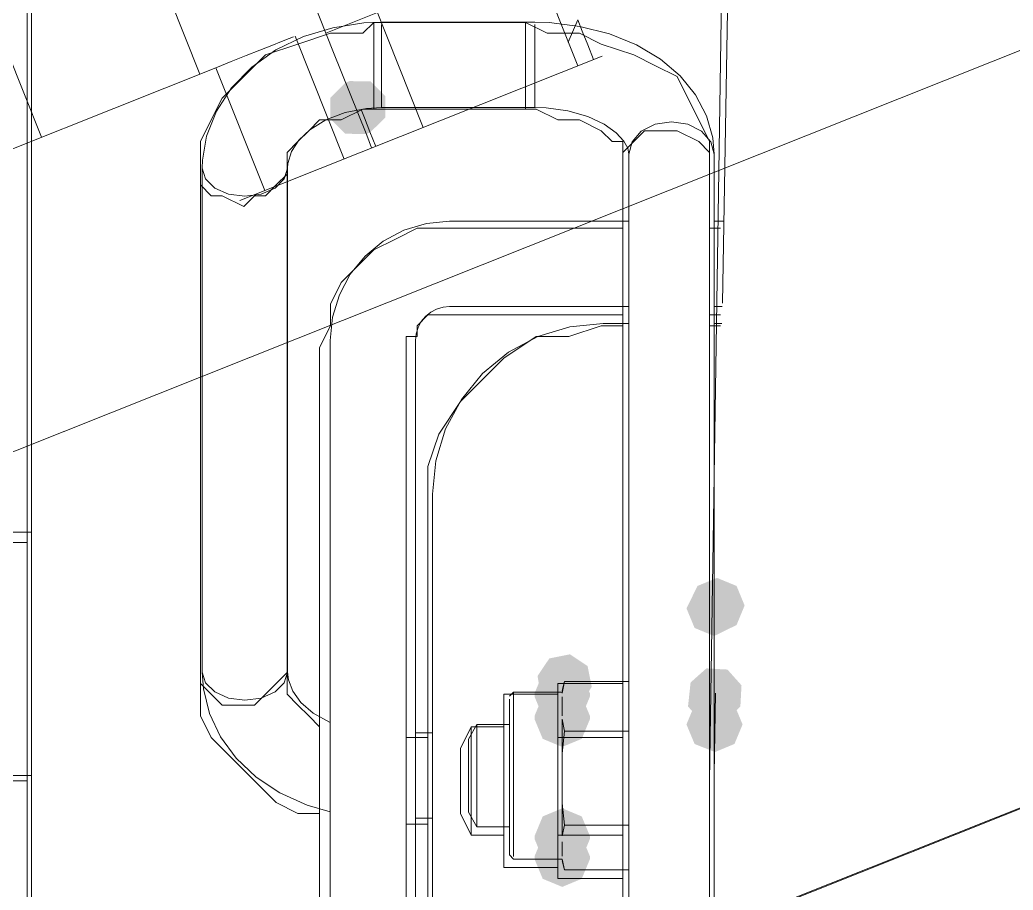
# Model space of a CAD drawing. Header units: millimetres. Extents: x 3 to 592, y 5 to 207.
# Drawn here: x 134.35 to 137.584, y 64.979 to 67.812 of the extents above; entities that cross this region are included whole.
import ezdxf

# ---------------------------------------------------------------- set-up
doc = ezdxf.new("R2010")
doc.units = ezdxf.units.MM

msp = doc.modelspace()

# ---------------------------------------------------------------- hatches: boundary and pattern name
h = msp.add_hatch(color=7)
h.dxf.hatch_style = 2
h.paths.add_polyline_path([(135.423097, 67.612831), (135.491904, 67.612211), (135.540263, 67.563261), (135.539643, 67.494454), (135.490693, 67.446095), (135.47764, 67.440803), (135.408833, 67.441423), (135.360474, 67.490374), (135.361094, 67.55918), (135.410044, 67.607539)])
h = msp.add_hatch(color=7)
h.dxf.hatch_style = 2
h.paths.add_polyline_path([(135.423097, 67.612831), (135.491904, 67.612211), (135.540263, 67.563261), (135.539643, 67.494454), (135.490693, 67.446095), (135.47764, 67.440803), (135.408833, 67.441423), (135.360474, 67.490374), (135.361094, 67.55918), (135.410044, 67.607539)])
h = msp.add_hatch(color=7)
h.dxf.hatch_style = 2
h.paths.add_polyline_path([(136.556252, 65.969061), (136.619862, 65.9953), (136.683472, 65.969061), (136.709711, 65.905451), (136.683472, 65.84184), (136.610337, 65.806076), (136.546727, 65.832315), (136.520488, 65.895926)])
h = msp.add_hatch(color=7)
h.dxf.hatch_style = 2
h.paths.add_polyline_path([(136.556252, 65.969061), (136.619862, 65.9953), (136.683472, 65.969061), (136.709711, 65.905451), (136.683472, 65.84184), (136.610337, 65.806076), (136.546727, 65.832315), (136.520488, 65.895926)])
h = msp.add_hatch(color=7)
h.dxf.hatch_style = 2
h.paths.add_polyline_path([(136.556252, 65.969061), (136.619862, 65.9953), (136.683472, 65.969061), (136.709711, 65.905451), (136.683472, 65.84184), (136.610337, 65.806076), (136.546727, 65.832315), (136.520488, 65.895926)])
h = msp.add_hatch(color=7)
h.dxf.hatch_style = 2
h.paths.add_polyline_path([(136.556252, 65.969061), (136.619862, 65.9953), (136.683472, 65.969061), (136.709711, 65.905451), (136.683472, 65.84184), (136.610337, 65.806076), (136.546727, 65.832315), (136.520488, 65.895926)])
h = msp.add_hatch(color=7)
h.dxf.hatch_style = 2
h.paths.add_polyline_path([(136.035398, 65.675901), (136.07377, 65.733018), (136.141252, 65.746471), (136.198369, 65.708099), (136.211821, 65.640617), (136.172391, 65.578208), (136.104909, 65.564756), (136.047792, 65.603128)])
h = msp.add_hatch(color=7)
h.dxf.hatch_style = 2
h.paths.add_polyline_path([(136.035398, 65.675901), (136.07377, 65.733018), (136.141252, 65.746471), (136.198369, 65.708099), (136.211821, 65.640617), (136.172391, 65.578208), (136.104909, 65.564756), (136.047792, 65.603128)])
h = msp.add_hatch(color=7)
h.dxf.hatch_style = 2
h.paths.add_polyline_path([(136.035398, 65.675901), (136.07377, 65.733018), (136.141252, 65.746471), (136.198369, 65.708099), (136.211821, 65.640617), (136.172391, 65.578208), (136.104909, 65.564756), (136.047792, 65.603128)])
h = msp.add_hatch(color=7)
h.dxf.hatch_style = 2
h.paths.add_polyline_path([(136.035398, 65.675901), (136.07377, 65.733018), (136.141252, 65.746471), (136.198369, 65.708099), (136.211821, 65.640617), (136.172391, 65.578208), (136.104909, 65.564756), (136.047792, 65.603128)])
h = msp.add_hatch(color=7)
h.dxf.hatch_style = 2
h.paths.add_polyline_path([(136.205736, 65.608271), (136.179311, 65.544737), (136.115778, 65.518312), (136.052245, 65.544737), (136.025819, 65.608271), (136.025819, 65.619912), (136.052245, 65.683445), (136.115778, 65.709871), (136.179311, 65.683445), (136.205736, 65.619912)])
h = msp.add_hatch(color=7)
h.dxf.hatch_style = 2
h.paths.add_polyline_path([(136.205736, 65.608271), (136.179311, 65.544737), (136.115778, 65.518312), (136.052245, 65.544737), (136.025819, 65.608271), (136.025819, 65.619912), (136.052245, 65.683445), (136.115778, 65.709871), (136.179311, 65.683445), (136.205736, 65.619912)])
h = msp.add_hatch(color=7)
h.dxf.hatch_style = 2
h.paths.add_polyline_path([(136.205736, 65.608271), (136.179311, 65.544737), (136.115778, 65.518312), (136.052245, 65.544737), (136.025819, 65.608271), (136.025819, 65.619912), (136.052245, 65.683445), (136.115778, 65.709871), (136.179311, 65.683445), (136.205736, 65.619912)])
h = msp.add_hatch(color=7)
h.dxf.hatch_style = 2
h.paths.add_polyline_path([(136.205736, 65.608271), (136.179311, 65.544737), (136.115778, 65.518312), (136.052245, 65.544737), (136.025819, 65.608271), (136.025819, 65.619912), (136.052245, 65.683445), (136.115778, 65.709871), (136.179311, 65.683445), (136.205736, 65.619912)])
h = msp.add_hatch(color=7)
h.dxf.hatch_style = 2
h.paths.add_polyline_path([(136.533729, 65.654775), (136.5851, 65.700554), (136.653807, 65.696802), (136.699587, 65.645431), (136.695835, 65.576724), (136.639878, 65.521419), (136.571171, 65.525172), (136.525391, 65.576543)])
h = msp.add_hatch(color=7)
h.dxf.hatch_style = 2
h.paths.add_polyline_path([(136.533729, 65.654775), (136.5851, 65.700554), (136.653807, 65.696802), (136.699587, 65.645431), (136.695835, 65.576724), (136.639878, 65.521419), (136.571171, 65.525172), (136.525391, 65.576543)])
h = msp.add_hatch(color=7)
h.dxf.hatch_style = 2
h.paths.add_polyline_path([(136.533729, 65.654775), (136.5851, 65.700554), (136.653807, 65.696802), (136.699587, 65.645431), (136.695835, 65.576724), (136.639878, 65.521419), (136.571171, 65.525172), (136.525391, 65.576543)])
h = msp.add_hatch(color=7)
h.dxf.hatch_style = 2
h.paths.add_polyline_path([(136.533729, 65.654775), (136.5851, 65.700554), (136.653807, 65.696802), (136.699587, 65.645431), (136.695835, 65.576724), (136.639878, 65.521419), (136.571171, 65.525172), (136.525391, 65.576543)])
h = msp.add_hatch(color=7)
h.dxf.hatch_style = 2
h.paths.add_polyline_path([(136.205736, 65.534822), (136.179311, 65.471289), (136.115778, 65.444864), (136.052245, 65.471289), (136.025819, 65.534822), (136.025819, 65.546464), (136.052245, 65.609997), (136.115778, 65.636422), (136.179311, 65.609997), (136.205736, 65.546464)])
h = msp.add_hatch(color=7)
h.dxf.hatch_style = 2
h.paths.add_polyline_path([(136.205736, 65.534822), (136.179311, 65.471289), (136.115778, 65.444864), (136.052245, 65.471289), (136.025819, 65.534822), (136.025819, 65.546464), (136.052245, 65.609997), (136.115778, 65.636422), (136.179311, 65.609997), (136.205736, 65.546464)])
h = msp.add_hatch(color=7)
h.dxf.hatch_style = 2
h.paths.add_polyline_path([(136.205736, 65.534822), (136.179311, 65.471289), (136.115778, 65.444864), (136.052245, 65.471289), (136.025819, 65.534822), (136.025819, 65.546464), (136.052245, 65.609997), (136.115778, 65.636422), (136.179311, 65.609997), (136.205736, 65.546464)])
h = msp.add_hatch(color=7)
h.dxf.hatch_style = 2
h.paths.add_polyline_path([(136.205736, 65.534822), (136.179311, 65.471289), (136.115778, 65.444864), (136.052245, 65.471289), (136.025819, 65.534822), (136.025819, 65.546464), (136.052245, 65.609997), (136.115778, 65.636422), (136.179311, 65.609997), (136.205736, 65.546464)])
h = msp.add_hatch(color=7)
h.dxf.hatch_style = 2
h.paths.add_polyline_path([(136.613089, 65.608094), (136.676622, 65.581669), (136.703047, 65.518136), (136.676622, 65.454603), (136.613089, 65.428178), (136.546733, 65.454603), (136.520308, 65.518136), (136.546733, 65.581669)])
h = msp.add_hatch(color=7)
h.dxf.hatch_style = 2
h.paths.add_polyline_path([(136.613089, 65.608094), (136.676622, 65.581669), (136.703047, 65.518136), (136.676622, 65.454603), (136.613089, 65.428178), (136.546733, 65.454603), (136.520308, 65.518136), (136.546733, 65.581669)])
h = msp.add_hatch(color=7)
h.dxf.hatch_style = 2
h.paths.add_polyline_path([(136.613089, 65.608094), (136.676622, 65.581669), (136.703047, 65.518136), (136.676622, 65.454603), (136.613089, 65.428178), (136.546733, 65.454603), (136.520308, 65.518136), (136.546733, 65.581669)])
h = msp.add_hatch(color=7)
h.dxf.hatch_style = 2
h.paths.add_polyline_path([(136.613089, 65.608094), (136.676622, 65.581669), (136.703047, 65.518136), (136.676622, 65.454603), (136.613089, 65.428178), (136.546733, 65.454603), (136.520308, 65.518136), (136.546733, 65.581669)])
h = msp.add_hatch(color=7)
h.dxf.hatch_style = 2
h.paths.add_polyline_path([(136.205736, 65.144862), (136.179311, 65.081329), (136.115778, 65.054903), (136.052245, 65.081329), (136.025819, 65.144862), (136.025819, 65.155092), (136.052245, 65.218625), (136.115778, 65.245051), (136.179311, 65.218625), (136.205736, 65.155092)])
h = msp.add_hatch(color=7)
h.dxf.hatch_style = 2
h.paths.add_polyline_path([(136.205736, 65.144862), (136.179311, 65.081329), (136.115778, 65.054903), (136.052245, 65.081329), (136.025819, 65.144862), (136.025819, 65.155092), (136.052245, 65.218625), (136.115778, 65.245051), (136.179311, 65.218625), (136.205736, 65.155092)])
h = msp.add_hatch(color=7)
h.dxf.hatch_style = 2
h.paths.add_polyline_path([(136.205736, 65.144862), (136.179311, 65.081329), (136.115778, 65.054903), (136.052245, 65.081329), (136.025819, 65.144862), (136.025819, 65.155092), (136.052245, 65.218625), (136.115778, 65.245051), (136.179311, 65.218625), (136.205736, 65.155092)])
h = msp.add_hatch(color=7)
h.dxf.hatch_style = 2
h.paths.add_polyline_path([(136.205736, 65.144862), (136.179311, 65.081329), (136.115778, 65.054903), (136.052245, 65.081329), (136.025819, 65.144862), (136.025819, 65.155092), (136.052245, 65.218625), (136.115778, 65.245051), (136.179311, 65.218625), (136.205736, 65.155092)])
h = msp.add_hatch(color=7)
h.dxf.hatch_style = 2
h.paths.add_polyline_path([(136.205736, 65.079069), (136.179311, 65.015536), (136.115778, 64.98911), (136.052245, 65.015536), (136.025819, 65.079069), (136.025819, 65.089299), (136.052245, 65.152832), (136.115778, 65.179258), (136.179311, 65.152832), (136.205736, 65.089299)])
h = msp.add_hatch(color=7)
h.dxf.hatch_style = 2
h.paths.add_polyline_path([(136.205736, 65.079069), (136.179311, 65.015536), (136.115778, 64.98911), (136.052245, 65.015536), (136.025819, 65.079069), (136.025819, 65.089299), (136.052245, 65.152832), (136.115778, 65.179258), (136.179311, 65.152832), (136.205736, 65.089299)])
h = msp.add_hatch(color=7)
h.dxf.hatch_style = 2
h.paths.add_polyline_path([(136.205736, 65.079069), (136.179311, 65.015536), (136.115778, 64.98911), (136.052245, 65.015536), (136.025819, 65.079069), (136.025819, 65.089299), (136.052245, 65.152832), (136.115778, 65.179258), (136.179311, 65.152832), (136.205736, 65.089299)])
h = msp.add_hatch(color=7)
h.dxf.hatch_style = 2
h.paths.add_polyline_path([(136.205736, 65.079069), (136.179311, 65.015536), (136.115778, 64.98911), (136.052245, 65.015536), (136.025819, 65.079069), (136.025819, 65.089299), (136.052245, 65.152832), (136.115778, 65.179258), (136.179311, 65.152832), (136.205736, 65.089299)])

# ---------------------------------------------------------------- linework, layer by layer
at = {"color": 7, "lineweight": 0}
for points in [[(134.936054, 67.635896), (132.600665, 73.496593)], [(134.936054, 67.635896), (132.600665, 73.496593)], [(134.419975, 67.430227), (132.147381, 73.132879)], [(134.419975, 67.430227), (132.147381, 73.132879)], [(136.701389, 72.284167), (136.595556, 65.334444)], [(136.166331, 67.662672), (135.770514, 68.656094)], [(136.166331, 67.662672), (135.770514, 68.656094)], [(135.663164, 67.462153), (135.267347, 68.455575)], [(135.663164, 67.462153), (135.267347, 68.455575)], [(135.186914, 68.169437), (135.191853, 68.156737), (135.204553, 68.12534), (135.224308, 68.075246), (135.251472, 68.007512), (135.285339, 67.922493), (135.325556, 67.821598), (135.371417, 67.70624), (135.422922, 67.577123), (135.479014, 67.436365), (135.495242, 67.395443)], [(135.186914, 68.169437), (135.191853, 68.156737), (135.204553, 68.12534), (135.224308, 68.075246), (135.251472, 68.007512), (135.285339, 67.922493), (135.325556, 67.821598), (135.371417, 67.70624), (135.422922, 67.577123), (135.479014, 67.436365), (135.495242, 67.395443)], [(136.659514, 68.159737), (136.637271, 66.889931)], [(136.659514, 68.159737), (136.637271, 66.889931)], [(136.659514, 68.159737), (136.637271, 66.889931)], [(136.659514, 68.159737), (136.637271, 66.889931)], [(134.373056, 62.5475), (134.373056, 68.121389)], [(134.388013, 62.573676), (134.388013, 68.129221)], [(134.388013, 62.573676), (134.388013, 68.129221)], [(134.388013, 62.573676), (134.388013, 68.129221)], [(134.388013, 62.573676), (134.388013, 68.129221)], [(133.585282, 66.110861), (138.423685, 68.039015)], [(133.585282, 66.110861), (138.423685, 68.039015)], [(135.346299, 67.769458), (135.513868, 67.836133)], [(135.346299, 67.769458), (135.513868, 67.836133)], [(135.501944, 67.803889), (135.466667, 67.768611), (135.360833, 67.768611), (135.255, 67.733333), (135.149167, 67.698056), (135.078611, 67.6275), (135.008056, 67.556944), (134.972778, 67.486389), (134.9375, 67.415833), (134.9375, 67.345278), (134.9375, 67.31)], [(135.526886, 67.804559), (135.469736, 67.802442), (135.369194, 67.78692), (135.272886, 67.75764), (135.183633, 67.714601), (135.104611, 67.658509), (135.038994, 67.591129), (134.989605, 67.515281), (134.957503, 67.433437), (134.94445, 67.355473), (134.943391, 67.329015)], [(135.526886, 67.804559), (135.469736, 67.802442), (135.369194, 67.78692), (135.272886, 67.75764), (135.183633, 67.714601), (135.104611, 67.658509), (135.038994, 67.591129), (134.989605, 67.515281), (134.957503, 67.433437), (134.94445, 67.355473), (134.943391, 67.329015)], [(135.526886, 67.804559), (135.469736, 67.802442), (135.369194, 67.78692), (135.272886, 67.75764), (135.183633, 67.714601), (135.104611, 67.658509), (135.038994, 67.591129), (134.989605, 67.515281), (134.957503, 67.433437), (134.94445, 67.355473), (134.943391, 67.329015)], [(135.526886, 67.804559), (135.469736, 67.802442), (135.369194, 67.78692), (135.272886, 67.75764), (135.183633, 67.714601), (135.104611, 67.658509), (135.038994, 67.591129), (134.989605, 67.515281), (134.957503, 67.433437), (134.94445, 67.355473), (134.943391, 67.329015)], [(135.995833, 67.803889), (135.501944, 67.803889)], [(135.501944, 67.521667), (135.501944, 67.556944), (135.501944, 67.592222), (135.501944, 67.662778), (135.501944, 67.698056), (135.501944, 67.768611), (135.501944, 67.803889)], [(135.526886, 67.526782), (135.526886, 67.541599), (135.526886, 67.575113), (135.526886, 67.622032), (135.526886, 67.676007), (135.526886, 67.728218), (135.526886, 67.770904), (135.526886, 67.797715)], [(135.526886, 67.526782), (135.526886, 67.541599), (135.526886, 67.575113), (135.526886, 67.622032), (135.526886, 67.676007), (135.526886, 67.728218), (135.526886, 67.770904), (135.526886, 67.797715)], [(135.526886, 67.526782), (135.526886, 67.541599), (135.526886, 67.575113), (135.526886, 67.622032), (135.526886, 67.676007), (135.526886, 67.728218), (135.526886, 67.770904), (135.526886, 67.797715)], [(135.526886, 67.526782), (135.526886, 67.541599), (135.526886, 67.575113), (135.526886, 67.622032), (135.526886, 67.676007), (135.526886, 67.728218), (135.526886, 67.770904), (135.526886, 67.797715)], [(136.026878, 67.804559), (135.526992, 67.804559)], [(136.026878, 67.804559), (135.526992, 67.804559)], [(136.026878, 67.804559), (135.526992, 67.804559)], [(136.026878, 67.804559), (135.526992, 67.804559)], [(136.595556, 67.345278), (136.595556, 67.415833), (136.560278, 67.486389), (136.525, 67.556944), (136.489722, 67.6275), (136.419167, 67.662778), (136.348611, 67.698056), (136.242778, 67.733333), (136.172222, 67.768611), (136.066389, 67.768611), (135.995833, 67.803889)], [(135.995833, 67.521667), (135.995833, 67.556944), (135.995833, 67.592222), (135.995833, 67.662778), (135.995833, 67.698056), (135.995833, 67.768611), (135.995833, 67.803889)], [(136.610231, 67.375476), (136.605998, 67.427687), (136.585889, 67.500359), (136.550259, 67.568092), (136.499812, 67.629828), (136.435253, 67.684509), (136.357995, 67.730723), (136.269448, 67.766706), (136.173492, 67.791048), (136.073303, 67.803395), (136.026737, 67.804453)], [(136.610231, 67.375476), (136.605998, 67.427687), (136.585889, 67.500359), (136.550259, 67.568092), (136.499812, 67.629828), (136.435253, 67.684509), (136.357995, 67.730723), (136.269448, 67.766706), (136.173492, 67.791048), (136.073303, 67.803395), (136.026737, 67.804453)], [(136.610231, 67.375476), (136.605998, 67.427687), (136.585889, 67.500359), (136.550259, 67.568092), (136.499812, 67.629828), (136.435253, 67.684509), (136.357995, 67.730723), (136.269448, 67.766706), (136.173492, 67.791048), (136.073303, 67.803395), (136.026737, 67.804453)], [(136.610231, 67.375476), (136.605998, 67.427687), (136.585889, 67.500359), (136.550259, 67.568092), (136.499812, 67.629828), (136.435253, 67.684509), (136.357995, 67.730723), (136.269448, 67.766706), (136.173492, 67.791048), (136.073303, 67.803395), (136.026737, 67.804453)], [(136.026878, 67.526782), (136.026878, 67.541599), (136.026878, 67.575113), (136.026878, 67.622032), (136.026878, 67.676007), (136.026878, 67.728218), (136.026878, 67.770904), (136.026878, 67.797715)], [(136.026878, 67.526782), (136.026878, 67.541599), (136.026878, 67.575113), (136.026878, 67.622032), (136.026878, 67.676007), (136.026878, 67.728218), (136.026878, 67.770904), (136.026878, 67.797715)], [(136.026878, 67.526782), (136.026878, 67.541599), (136.026878, 67.575113), (136.026878, 67.622032), (136.026878, 67.676007), (136.026878, 67.728218), (136.026878, 67.770904), (136.026878, 67.797715)], [(136.026878, 67.526782), (136.026878, 67.541599), (136.026878, 67.575113), (136.026878, 67.622032), (136.026878, 67.676007), (136.026878, 67.728218), (136.026878, 67.770904), (136.026878, 67.797715)], [(136.166507, 67.81225), (136.135463, 67.73993)], [(136.166507, 67.81225), (136.135463, 67.73993)], [(136.166507, 67.81225), (136.180971, 67.775561), (136.198963, 67.730758), (136.218013, 67.683133)], [(136.166507, 67.81225), (136.180971, 67.775561), (136.198963, 67.730758), (136.218013, 67.683133)], [(135.245722, 67.759262), (135.405178, 67.359212)], [(135.245722, 67.759262), (135.405178, 67.359212)], [(134.987665, 67.656428), (135.038112, 67.676536), (135.086443, 67.695939), (135.130893, 67.713578), (135.170051, 67.7291), (135.202154, 67.7418), (135.226143, 67.751325), (135.240607, 67.757322)], [(134.987665, 67.656428), (135.038112, 67.676536), (135.086443, 67.695939), (135.130893, 67.713578), (135.170051, 67.7291), (135.202154, 67.7418), (135.226143, 67.751325), (135.240607, 67.757322)], [(135.065988, 67.224223), (136.245754, 67.694384)], [(135.065988, 67.224223), (136.245754, 67.694384)], [(133.995795, 67.261176), (134.987806, 67.656287)], [(133.995795, 67.261176), (134.987806, 67.656287)], [(135.147085, 67.256484), (134.98763, 67.656534)], [(135.147085, 67.256484), (134.98763, 67.656534)], [(135.219722, 67.31), (135.219722, 67.380556), (135.255, 67.415833), (135.290278, 67.451111), (135.325556, 67.486389), (135.396111, 67.486389), (135.466667, 67.521667), (135.501944, 67.521667)], [(135.221345, 67.32905), (135.222403, 67.344925), (135.234398, 67.383731), (135.258034, 67.420067), (135.29437, 67.454639), (135.346228, 67.486742), (135.40867, 67.510731), (135.478167, 67.524136), (135.526851, 67.526606)], [(135.221345, 67.32905), (135.222403, 67.344925), (135.234398, 67.383731), (135.258034, 67.420067), (135.29437, 67.454639), (135.346228, 67.486742), (135.40867, 67.510731), (135.478167, 67.524136), (135.526851, 67.526606)], [(135.221345, 67.32905), (135.222403, 67.344925), (135.234398, 67.383731), (135.258034, 67.420067), (135.29437, 67.454639), (135.346228, 67.486742), (135.40867, 67.510731), (135.478167, 67.524136), (135.526851, 67.526606)], [(135.221345, 67.32905), (135.222403, 67.344925), (135.234398, 67.383731), (135.258034, 67.420067), (135.29437, 67.454639), (135.346228, 67.486742), (135.40867, 67.510731), (135.478167, 67.524136), (135.526851, 67.526606)], [(135.508294, 67.400452), (135.489597, 67.447724), (135.471606, 67.49288), (135.460669, 67.520397)], [(135.508294, 67.400452), (135.489597, 67.447724), (135.471606, 67.49288), (135.460669, 67.520397)], [(135.501944, 67.521667), (135.995833, 67.521667)], [(135.526886, 67.526782), (136.026772, 67.526782)], [(135.526886, 67.526782), (136.026772, 67.526782)], [(135.526886, 67.526782), (136.026772, 67.526782)], [(135.526886, 67.526782), (136.026772, 67.526782)], [(135.995833, 67.521667), (136.031111, 67.521667), (136.101667, 67.486389), (136.172222, 67.486389), (136.242778, 67.451111), (136.278056, 67.415833), (136.313333, 67.415833), (136.313333, 67.380556), (136.313333, 67.345278)], [(136.026878, 67.526782), (136.063567, 67.525371), (136.134475, 67.515846), (136.198681, 67.497501), (136.25195, 67.472454), (136.291814, 67.444232), (136.316861, 67.417068), (136.329208, 67.394137), (136.332383, 67.37544)], [(136.026878, 67.526782), (136.063567, 67.525371), (136.134475, 67.515846), (136.198681, 67.497501), (136.25195, 67.472454), (136.291814, 67.444232), (136.316861, 67.417068), (136.329208, 67.394137), (136.332383, 67.37544)], [(136.026878, 67.526782), (136.063567, 67.525371), (136.134475, 67.515846), (136.198681, 67.497501), (136.25195, 67.472454), (136.291814, 67.444232), (136.316861, 67.417068), (136.329208, 67.394137), (136.332383, 67.37544)], [(136.026878, 67.526782), (136.063567, 67.525371), (136.134475, 67.515846), (136.198681, 67.497501), (136.25195, 67.472454), (136.291814, 67.444232), (136.316861, 67.417068), (136.329208, 67.394137), (136.332383, 67.37544)], [(136.332454, 67.375476), (136.343037, 67.415692), (136.373023, 67.449912), (136.418179, 67.472489), (136.471448, 67.480603), (136.524365, 67.472489), (136.569521, 67.449912), (136.599507, 67.415692), (136.61009, 67.375476)], [(136.332454, 67.375476), (136.343037, 67.415692), (136.373023, 67.449912), (136.418179, 67.472489), (136.471448, 67.480603), (136.524365, 67.472489), (136.569521, 67.449912), (136.599507, 67.415692), (136.61009, 67.375476)], [(136.332454, 67.375476), (136.343037, 67.415692), (136.373023, 67.449912), (136.418179, 67.472489), (136.471448, 67.480603), (136.524365, 67.472489), (136.569521, 67.449912), (136.599507, 67.415692), (136.61009, 67.375476)], [(136.332454, 67.375476), (136.343037, 67.415692), (136.373023, 67.449912), (136.418179, 67.472489), (136.471448, 67.480603), (136.524365, 67.472489), (136.569521, 67.449912), (136.599507, 67.415692), (136.61009, 67.375476)], [(136.313333, 67.345278), (136.313333, 67.380556), (136.348611, 67.415833), (136.383889, 67.451111), (136.454444, 67.451111), (136.489722, 67.451111), (136.560278, 67.415833), (136.595556, 67.380556), (136.595556, 67.345278)], [(136.332454, 67.375476), (136.332454, 64.763509)], [(136.332454, 67.375476), (136.332454, 64.763509)], [(136.332454, 67.375476), (136.332454, 64.763509)], [(136.332454, 67.375476), (136.332454, 64.763509)], [(136.610231, 64.763579), (136.610231, 67.375546)], [(136.610231, 64.763579), (136.610231, 67.375546)], [(136.610231, 64.763579), (136.610231, 67.375546)], [(136.610231, 64.763579), (136.610231, 67.375546)], [(136.313333, 67.345278), (136.313333, 64.734722)], [(136.595556, 64.734722), (136.595556, 67.345278)], [(134.9375, 67.31), (134.9375, 65.687222)], [(135.219722, 67.31), (135.184444, 67.274722), (135.149167, 67.239444), (135.113889, 67.239444), (135.078611, 67.204167), (135.008056, 67.239444), (134.972778, 67.239444), (134.9375, 67.274722), (134.9375, 67.31)], [(134.943568, 67.32905), (134.943568, 65.687928)], [(134.943568, 67.32905), (134.943568, 65.687928)], [(134.943568, 67.32905), (134.943568, 65.687928)], [(134.943568, 67.32905), (134.943568, 65.687928)], [(135.221345, 67.32905), (135.210762, 67.294478), (135.180776, 67.264844), (135.13562, 67.245089), (135.082351, 67.238386), (135.029434, 67.245089), (134.984278, 67.264844), (134.954292, 67.294478), (134.943709, 67.32905)], [(135.221345, 67.32905), (135.210762, 67.294478), (135.180776, 67.264844), (135.13562, 67.245089), (135.082351, 67.238386), (135.029434, 67.245089), (134.984278, 67.264844), (134.954292, 67.294478), (134.943709, 67.32905)], [(135.221345, 67.32905), (135.210762, 67.294478), (135.180776, 67.264844), (135.13562, 67.245089), (135.082351, 67.238386), (135.029434, 67.245089), (134.984278, 67.264844), (134.954292, 67.294478), (134.943709, 67.32905)], [(135.221345, 67.32905), (135.210762, 67.294478), (135.180776, 67.264844), (135.13562, 67.245089), (135.082351, 67.238386), (135.029434, 67.245089), (134.984278, 67.264844), (134.954292, 67.294478), (134.943709, 67.32905)], [(135.219722, 65.687222), (135.219722, 67.31)], [(135.221345, 65.688069), (135.221345, 67.329191)], [(135.221345, 65.688069), (135.221345, 67.329191)], [(135.221345, 65.688069), (135.221345, 67.329191)], [(135.221345, 65.688069), (135.221345, 67.329191)], [(135.749136, 67.157), (135.673289, 67.149592), (135.600264, 67.127367), (135.533236, 67.091384), (135.473969, 67.043053), (135.425639, 66.984139), (135.390008, 66.916759), (135.367783, 66.844086), (135.360375, 66.768239)], [(135.749136, 67.157), (135.673289, 67.149592), (135.600264, 67.127367), (135.533236, 67.091384), (135.473969, 67.043053), (135.425639, 66.984139), (135.390008, 66.916759), (135.367783, 66.844086), (135.360375, 66.768239)], [(135.749136, 67.157), (135.673289, 67.149592), (135.600264, 67.127367), (135.533236, 67.091384), (135.473969, 67.043053), (135.425639, 66.984139), (135.390008, 66.916759), (135.367783, 66.844086), (135.360375, 66.768239)], [(135.749136, 67.157), (135.673289, 67.149592), (135.600264, 67.127367), (135.533236, 67.091384), (135.473969, 67.043053), (135.425639, 66.984139), (135.390008, 66.916759), (135.367783, 66.844086), (135.360375, 66.768239)], [(136.332454, 67.157), (135.748959, 67.157)], [(136.332454, 67.157), (135.748959, 67.157)], [(136.332454, 67.157), (135.748959, 67.157)], [(136.332454, 67.157), (135.748959, 67.157)], [(136.641805, 67.157), (136.610055, 67.157)], [(136.641805, 67.157), (136.610055, 67.157)], [(136.641805, 67.157), (136.610055, 67.157)], [(136.641805, 67.157), (136.610055, 67.157)], [(135.748889, 67.133611), (135.643056, 67.133611), (135.5725, 67.098333), (135.501944, 67.063056), (135.466667, 67.027778), (135.396111, 66.957222), (135.360833, 66.886667), (135.360833, 66.816111), (135.325556, 66.745556)], [(136.313333, 67.133611), (135.748889, 67.133611)], [(136.630833, 67.133611), (136.595556, 67.133611)], [(135.749136, 66.879223), (135.727616, 66.877106), (135.70645, 66.870756), (135.6874, 66.860526), (135.670466, 66.846767), (135.656708, 66.829834), (135.646478, 66.810784), (135.640128, 66.789617), (135.638011, 66.768098)], [(135.749136, 66.879223), (135.727616, 66.877106), (135.70645, 66.870756), (135.6874, 66.860526), (135.670466, 66.846767), (135.656708, 66.829834), (135.646478, 66.810784), (135.640128, 66.789617), (135.638011, 66.768098)], [(135.749136, 66.879223), (135.727616, 66.877106), (135.70645, 66.870756), (135.6874, 66.860526), (135.670466, 66.846767), (135.656708, 66.829834), (135.646478, 66.810784), (135.640128, 66.789617), (135.638011, 66.768098)], [(135.749136, 66.879223), (135.727616, 66.877106), (135.70645, 66.870756), (135.6874, 66.860526), (135.670466, 66.846767), (135.656708, 66.829834), (135.646478, 66.810784), (135.640128, 66.789617), (135.638011, 66.768098)], [(136.332454, 66.879223), (135.748959, 66.879223)], [(136.332454, 66.879223), (135.748959, 66.879223)], [(136.332454, 66.879223), (135.748959, 66.879223)], [(136.332454, 66.879223), (135.748959, 66.879223)], [(136.636936, 66.879223), (136.610125, 66.879223)], [(136.636936, 66.879223), (136.610125, 66.879223)], [(136.636936, 66.879223), (136.610125, 66.879223)], [(136.636936, 66.879223), (136.610125, 66.879223)], [(135.748889, 66.851389), (135.713611, 66.851389), (135.678333, 66.851389), (135.643056, 66.816111), (135.643056, 66.780833), (135.607778, 66.780833), (135.607778, 66.745556)], [(136.249128, 66.823661), (136.140825, 66.813077), (136.036403, 66.781327), (135.940447, 66.730174), (135.856133, 66.66103), (135.787342, 66.576716), (135.735836, 66.480761), (135.704086, 66.376338), (135.693503, 66.268036)], [(136.249128, 66.823661), (136.140825, 66.813077), (136.036403, 66.781327), (135.940447, 66.730174), (135.856133, 66.66103), (135.787342, 66.576716), (135.735836, 66.480761), (135.704086, 66.376338), (135.693503, 66.268036)], [(136.249128, 66.823661), (136.140825, 66.813077), (136.036403, 66.781327), (135.940447, 66.730174), (135.856133, 66.66103), (135.787342, 66.576716), (135.735836, 66.480761), (135.704086, 66.376338), (135.693503, 66.268036)], [(136.249128, 66.823661), (136.140825, 66.813077), (136.036403, 66.781327), (135.940447, 66.730174), (135.856133, 66.66103), (135.787342, 66.576716), (135.735836, 66.480761), (135.704086, 66.376338), (135.693503, 66.268036)], [(136.313333, 66.851389), (135.748889, 66.851389)], [(136.332454, 66.823661), (136.249198, 66.823661)], [(136.332454, 66.823661), (136.249198, 66.823661)], [(136.332454, 66.823661), (136.249198, 66.823661)], [(136.332454, 66.823661), (136.249198, 66.823661)], [(136.630833, 66.851389), (136.595556, 66.851389)], [(136.635949, 66.823661), (136.610196, 66.823661)], [(136.635949, 66.823661), (136.610196, 66.823661)], [(136.635949, 66.823661), (136.610196, 66.823661)], [(136.635949, 66.823661), (136.610196, 66.823661)], [(136.242778, 66.816111), (136.136944, 66.780833), (136.031111, 66.780833), (135.925278, 66.710278), (135.854722, 66.639722), (135.784167, 66.569167), (135.713611, 66.463333), (135.678333, 66.3575), (135.678333, 66.251667)], [(136.313333, 66.816111), (136.242778, 66.816111)], [(136.630833, 66.816111), (136.595556, 66.816111)], [(135.360234, 66.768133), (135.360234, 63.934622)], [(135.360234, 66.768133), (135.360234, 63.934622)], [(135.360234, 66.768133), (135.360234, 63.934622)], [(135.360234, 66.768133), (135.360234, 63.934622)], [(135.638011, 66.768133), (135.638011, 63.934622)], [(135.638011, 66.768133), (135.638011, 63.934622)], [(135.638011, 66.768133), (135.638011, 63.934622)], [(135.638011, 66.768133), (135.638011, 63.934622)], [(135.325556, 66.745556), (135.325556, 63.923333)], [(135.607778, 66.745556), (135.607778, 63.923333)], [(135.678333, 66.251667), (135.678333, 64.417222)], [(135.693573, 66.268106), (135.693573, 64.43472)], [(135.693573, 66.268106), (135.693573, 64.43472)], [(135.693573, 66.268106), (135.693573, 64.43472)], [(135.693573, 66.268106), (135.693573, 64.43472)], [(133.748851, 66.144105), (134.388084, 66.144105)], [(133.748851, 66.144105), (134.388084, 66.144105)], [(133.748851, 66.144105), (134.388084, 66.144105)], [(133.748851, 66.144105), (134.388084, 66.144105)], [(133.738056, 66.110556), (134.373056, 66.110556)], [(134.433642, 63.982024), (139.272045, 65.910178)], [(134.433642, 63.982024), (139.272045, 65.910178)], [(139.272892, 65.907532), (134.434522, 63.979391)], [(139.272892, 65.907532), (134.434522, 63.979391)], [(136.595556, 65.898889), (136.595556, 65.863611)], [(134.9375, 65.687222), (134.9375, 65.616667), (134.9375, 65.546111), (134.972778, 65.475556), (135.043333, 65.405), (135.113889, 65.334444), (135.184444, 65.263889), (135.255, 65.228611), (135.325556, 65.228611)], [(135.219722, 65.687222), (135.184444, 65.651944), (135.149167, 65.616667), (135.113889, 65.581389), (135.078611, 65.581389), (135.008056, 65.581389), (134.972778, 65.616667), (134.9375, 65.651944), (134.9375, 65.687222)], [(134.943568, 65.688069), (134.947448, 65.634094), (134.967204, 65.553308), (135.002834, 65.477813), (135.053987, 65.408316), (135.118898, 65.346933), (135.196509, 65.295074), (135.284704, 65.254858), (135.360198, 65.233338)], [(134.943568, 65.688069), (134.947448, 65.634094), (134.967204, 65.553308), (135.002834, 65.477813), (135.053987, 65.408316), (135.118898, 65.346933), (135.196509, 65.295074), (135.284704, 65.254858), (135.360198, 65.233338)], [(134.943568, 65.688069), (134.947448, 65.634094), (134.967204, 65.553308), (135.002834, 65.477813), (135.053987, 65.408316), (135.118898, 65.346933), (135.196509, 65.295074), (135.284704, 65.254858), (135.360198, 65.233338)], [(134.943568, 65.688069), (134.947448, 65.634094), (134.967204, 65.553308), (135.002834, 65.477813), (135.053987, 65.408316), (135.118898, 65.346933), (135.196509, 65.295074), (135.284704, 65.254858), (135.360198, 65.233338)], [(135.221345, 65.688069), (135.210762, 65.653497), (135.180776, 65.623863), (135.13562, 65.604108), (135.082351, 65.597405), (135.029434, 65.604108), (134.984278, 65.623863), (134.954292, 65.653497), (134.943709, 65.688069)], [(135.221345, 65.688069), (135.210762, 65.653497), (135.180776, 65.623863), (135.13562, 65.604108), (135.082351, 65.597405), (135.029434, 65.604108), (134.984278, 65.623863), (134.954292, 65.653497), (134.943709, 65.688069)], [(135.221345, 65.688069), (135.210762, 65.653497), (135.180776, 65.623863), (135.13562, 65.604108), (135.082351, 65.597405), (135.029434, 65.604108), (134.984278, 65.623863), (134.954292, 65.653497), (134.943709, 65.688069)], [(135.221345, 65.688069), (135.210762, 65.653497), (135.180776, 65.623863), (135.13562, 65.604108), (135.082351, 65.597405), (135.029434, 65.604108), (134.984278, 65.623863), (134.954292, 65.653497), (134.943709, 65.688069)], [(135.325556, 65.510833), (135.290278, 65.546111), (135.255, 65.581389), (135.219722, 65.616667), (135.219722, 65.651944), (135.219722, 65.687222)], [(135.360234, 65.524027), (135.3052, 65.554366), (135.264984, 65.589291), (135.238172, 65.62598), (135.224061, 65.663022), (135.221239, 65.688069)], [(135.360234, 65.524027), (135.3052, 65.554366), (135.264984, 65.589291), (135.238172, 65.62598), (135.224061, 65.663022), (135.221239, 65.688069)], [(135.360234, 65.524027), (135.3052, 65.554366), (135.264984, 65.589291), (135.238172, 65.62598), (135.224061, 65.663022), (135.221239, 65.688069)], [(135.360234, 65.524027), (135.3052, 65.554366), (135.264984, 65.589291), (135.238172, 65.62598), (135.224061, 65.663022), (135.221239, 65.688069)], [(136.115778, 65.619842), (136.123539, 65.658294)], [(136.115778, 65.619842), (136.123539, 65.658294)], [(136.115778, 65.619842), (136.123539, 65.658294)], [(136.115778, 65.619842), (136.123539, 65.658294)], [(136.123609, 65.6584), (136.115848, 65.62912)], [(136.123609, 65.6584), (136.115848, 65.62912)], [(136.123609, 65.6584), (136.115848, 65.62912)], [(136.123609, 65.6584), (136.115848, 65.62912)], [(136.123609, 65.658259), (136.332454, 65.658259)], [(136.123609, 65.658259), (136.332454, 65.658259)], [(136.123609, 65.658259), (136.332454, 65.658259)], [(136.123609, 65.658259), (136.332454, 65.658259)], [(136.101667, 65.651944), (136.101667, 65.616667)], [(136.101667, 65.616667), (136.101667, 65.651944)], [(136.101667, 65.651944), (136.313333, 65.651944)], [(135.925278, 65.616667), (135.925278, 65.581389)], [(136.101667, 65.616667), (135.925278, 65.616667)], [(135.925278, 65.616667), (135.925278, 65.581389), (135.925278, 65.546111), (135.925278, 65.475556), (135.925278, 65.440278), (135.925278, 65.334444), (135.925278, 65.263889), (135.925278, 65.193333), (135.925278, 65.158056), (135.925278, 65.0875), (135.925278, 65.052222)], [(135.943552, 65.093109), (135.943552, 65.104751), (135.943552, 65.136501), (135.943552, 65.185537), (135.943552, 65.247979), (135.943552, 65.318887), (135.943552, 65.392265), (135.943552, 65.462467), (135.943552, 65.523851), (135.943552, 65.571123), (135.943552, 65.600404)], [(135.943552, 65.093109), (135.943552, 65.104751), (135.943552, 65.136501), (135.943552, 65.185537), (135.943552, 65.247979), (135.943552, 65.318887), (135.943552, 65.392265), (135.943552, 65.462467), (135.943552, 65.523851), (135.943552, 65.571123), (135.943552, 65.600404)], [(135.943552, 65.093109), (135.943552, 65.104751), (135.943552, 65.136501), (135.943552, 65.185537), (135.943552, 65.247979), (135.943552, 65.318887), (135.943552, 65.392265), (135.943552, 65.462467), (135.943552, 65.523851), (135.943552, 65.571123), (135.943552, 65.600404)], [(135.943552, 65.093109), (135.943552, 65.104751), (135.943552, 65.136501), (135.943552, 65.185537), (135.943552, 65.247979), (135.943552, 65.318887), (135.943552, 65.392265), (135.943552, 65.462467), (135.943552, 65.523851), (135.943552, 65.571123), (135.943552, 65.600404)], [(135.957451, 65.623687), (135.943693, 65.609929)], [(135.957451, 65.623687), (135.943693, 65.609929)], [(135.957451, 65.623687), (135.943693, 65.609929)], [(135.957451, 65.623687), (135.943693, 65.609929)], [(136.115778, 65.623687), (135.957381, 65.623687)], [(136.115778, 65.623687), (135.957381, 65.623687)], [(136.115778, 65.623687), (135.957381, 65.623687)], [(136.115778, 65.623687), (135.957381, 65.623687)], [(135.957451, 65.623687), (135.957451, 65.600051), (135.957451, 65.561245), (135.957451, 65.506565), (135.957451, 65.440243), (135.957451, 65.36757), (135.957451, 65.29384), (135.957451, 65.22399), (135.957451, 65.164018), (135.957451, 65.117451), (135.957451, 65.088523)], [(135.957451, 65.623687), (135.957451, 65.600051), (135.957451, 65.561245), (135.957451, 65.506565), (135.957451, 65.440243), (135.957451, 65.36757), (135.957451, 65.29384), (135.957451, 65.22399), (135.957451, 65.164018), (135.957451, 65.117451), (135.957451, 65.088523)], [(135.957451, 65.623687), (135.957451, 65.600051), (135.957451, 65.561245), (135.957451, 65.506565), (135.957451, 65.440243), (135.957451, 65.36757), (135.957451, 65.29384), (135.957451, 65.22399), (135.957451, 65.164018), (135.957451, 65.117451), (135.957451, 65.088523)], [(135.957451, 65.623687), (135.957451, 65.600051), (135.957451, 65.561245), (135.957451, 65.506565), (135.957451, 65.440243), (135.957451, 65.36757), (135.957451, 65.29384), (135.957451, 65.22399), (135.957451, 65.164018), (135.957451, 65.117451), (135.957451, 65.088523)], [(136.101667, 65.581389), (136.101667, 65.616667)], [(136.115778, 65.546393), (136.115778, 65.565796), (136.115778, 65.582729), (136.115778, 65.596841), (136.115778, 65.608129)], [(136.115778, 65.546393), (136.115778, 65.565796), (136.115778, 65.582729), (136.115778, 65.596841), (136.115778, 65.608129)], [(136.115778, 65.546393), (136.115778, 65.565796), (136.115778, 65.582729), (136.115778, 65.596841), (136.115778, 65.608129)], [(136.115778, 65.546393), (136.115778, 65.565796), (136.115778, 65.582729), (136.115778, 65.596841), (136.115778, 65.608129)], [(136.615029, 65.620126), (136.610408, 65.356281)], [(136.615029, 65.620126), (136.610408, 65.356281)], [(136.615029, 65.620126), (136.610408, 65.356281)], [(136.615029, 65.620126), (136.610408, 65.356281)], [(135.925278, 65.0875), (135.925278, 65.122778), (135.925278, 65.158056), (135.925278, 65.228611), (135.925278, 65.299167), (135.925278, 65.369722), (135.925278, 65.440278), (135.925278, 65.510833), (135.925278, 65.546111), (135.925278, 65.581389)], [(136.101667, 65.546111), (136.101667, 65.581389)], [(136.101667, 65.510833), (136.101667, 65.546111)], [(136.115778, 65.423591), (136.115778, 65.438761), (136.115778, 65.45393), (136.115778, 65.468394), (136.115778, 65.482505), (136.115778, 65.496264), (136.115778, 65.509669), (136.115778, 65.522722), (136.115778, 65.534716)], [(136.115778, 65.423591), (136.115778, 65.438761), (136.115778, 65.45393), (136.115778, 65.468394), (136.115778, 65.482505), (136.115778, 65.496264), (136.115778, 65.509669), (136.115778, 65.522722), (136.115778, 65.534716)], [(136.115778, 65.423591), (136.115778, 65.438761), (136.115778, 65.45393), (136.115778, 65.468394), (136.115778, 65.482505), (136.115778, 65.496264), (136.115778, 65.509669), (136.115778, 65.522722), (136.115778, 65.534716)], [(136.115778, 65.423591), (136.115778, 65.438761), (136.115778, 65.45393), (136.115778, 65.468394), (136.115778, 65.482505), (136.115778, 65.496264), (136.115778, 65.509669), (136.115778, 65.522722), (136.115778, 65.534716)], [(136.123609, 65.496405), (136.115848, 65.534858)], [(136.123609, 65.496405), (136.115848, 65.534858)], [(136.123609, 65.496405), (136.115848, 65.534858)], [(136.123609, 65.496405), (136.115848, 65.534858)], [(135.819444, 65.510833), (135.784167, 65.440278)], [(135.838001, 65.518136), (135.810131, 65.470158)], [(135.838001, 65.518136), (135.810131, 65.470158)], [(135.838001, 65.518136), (135.810131, 65.470158)], [(135.838001, 65.518136), (135.810131, 65.470158)], [(135.925278, 65.510833), (135.819444, 65.510833)], [(135.819444, 65.510833), (135.819444, 65.475556), (135.819444, 65.440278), (135.819444, 65.405), (135.819444, 65.334444), (135.819444, 65.263889), (135.819444, 65.228611), (135.819444, 65.193333), (135.819444, 65.158056)], [(135.838001, 65.518136), (135.838001, 65.494853), (135.838001, 65.457458), (135.838001, 65.407011), (135.838001, 65.349861), (135.838001, 65.293064), (135.838001, 65.242969), (135.838001, 65.20628), (135.838001, 65.186878)], [(135.838001, 65.518136), (135.838001, 65.494853), (135.838001, 65.457458), (135.838001, 65.407011), (135.838001, 65.349861), (135.838001, 65.293064), (135.838001, 65.242969), (135.838001, 65.20628), (135.838001, 65.186878)], [(135.838001, 65.518136), (135.838001, 65.494853), (135.838001, 65.457458), (135.838001, 65.407011), (135.838001, 65.349861), (135.838001, 65.293064), (135.838001, 65.242969), (135.838001, 65.20628), (135.838001, 65.186878)], [(135.838001, 65.518136), (135.838001, 65.494853), (135.838001, 65.457458), (135.838001, 65.407011), (135.838001, 65.349861), (135.838001, 65.293064), (135.838001, 65.242969), (135.838001, 65.20628), (135.838001, 65.186878)], [(135.943552, 65.518136), (135.838071, 65.518136)], [(135.943552, 65.518136), (135.838071, 65.518136)], [(135.943552, 65.518136), (135.838071, 65.518136)], [(135.943552, 65.518136), (135.838071, 65.518136)], [(136.101667, 65.475556), (136.101667, 65.510833)], [(136.101667, 65.405), (136.101667, 65.440278), (136.101667, 65.475556), (136.101667, 65.510833)], [(136.115778, 65.423591), (136.123539, 65.496264)], [(136.115778, 65.423591), (136.123539, 65.496264)], [(136.115778, 65.423591), (136.123539, 65.496264)], [(136.115778, 65.423591), (136.123539, 65.496264)], [(136.123609, 65.496405), (136.332454, 65.496405)], [(136.123609, 65.496405), (136.332454, 65.496405)], [(136.123609, 65.496405), (136.332454, 65.496405)], [(136.123609, 65.496405), (136.332454, 65.496405)], [(135.678333, 65.475556), (135.607778, 65.475556)], [(135.693573, 65.490337), (135.637834, 65.490337)], [(135.693573, 65.490337), (135.637834, 65.490337)], [(135.693573, 65.490337), (135.637834, 65.490337)], [(135.693573, 65.490337), (135.637834, 65.490337)], [(135.810237, 65.470017), (135.810237, 65.44497), (135.810237, 65.409692), (135.810237, 65.365595), (135.810237, 65.319734), (135.810237, 65.278459), (135.810237, 65.24812), (135.810237, 65.233656)], [(135.810237, 65.470017), (135.810237, 65.44497), (135.810237, 65.409692), (135.810237, 65.365595), (135.810237, 65.319734), (135.810237, 65.278459), (135.810237, 65.24812), (135.810237, 65.233656)], [(135.810237, 65.470017), (135.810237, 65.44497), (135.810237, 65.409692), (135.810237, 65.365595), (135.810237, 65.319734), (135.810237, 65.278459), (135.810237, 65.24812), (135.810237, 65.233656)], [(135.810237, 65.470017), (135.810237, 65.44497), (135.810237, 65.409692), (135.810237, 65.365595), (135.810237, 65.319734), (135.810237, 65.278459), (135.810237, 65.24812), (135.810237, 65.233656)], [(136.101667, 65.405), (136.101667, 65.475556)], [(136.101667, 65.475556), (136.313333, 65.475556)], [(135.784167, 65.440278), (135.784167, 65.405), (135.784167, 65.334444), (135.784167, 65.299167), (135.784167, 65.263889), (135.784167, 65.228611)], [(136.101667, 65.369722), (136.101667, 65.405)], [(136.115778, 65.401684), (136.115778, 65.423556)], [(136.115778, 65.401684), (136.115778, 65.423556)], [(136.115778, 65.401684), (136.115778, 65.423556)], [(136.115778, 65.401684), (136.115778, 65.423556)], [(136.115778, 65.284385), (136.115778, 65.298849), (136.115778, 65.313313), (136.115778, 65.32813), (136.115778, 65.342946), (136.115778, 65.357763), (136.115778, 65.372227), (136.115778, 65.387044), (136.115778, 65.40186)], [(136.115778, 65.284385), (136.115778, 65.298849), (136.115778, 65.313313), (136.115778, 65.32813), (136.115778, 65.342946), (136.115778, 65.357763), (136.115778, 65.372227), (136.115778, 65.387044), (136.115778, 65.40186)], [(136.115778, 65.284385), (136.115778, 65.298849), (136.115778, 65.313313), (136.115778, 65.32813), (136.115778, 65.342946), (136.115778, 65.357763), (136.115778, 65.372227), (136.115778, 65.387044), (136.115778, 65.40186)], [(136.115778, 65.284385), (136.115778, 65.298849), (136.115778, 65.313313), (136.115778, 65.32813), (136.115778, 65.342946), (136.115778, 65.357763), (136.115778, 65.372227), (136.115778, 65.387044), (136.115778, 65.40186)], [(136.101667, 65.263889), (136.101667, 65.299167), (136.101667, 65.334444), (136.101667, 65.369722)], [(133.738056, 65.334444), (134.373056, 65.334444)], [(133.748851, 65.351448), (134.388084, 65.351448)], [(133.748851, 65.351448), (134.388084, 65.351448)], [(133.748851, 65.351448), (134.388084, 65.351448)], [(133.748851, 65.351448), (134.388084, 65.351448)], [(136.115778, 65.262442), (136.115778, 65.284315)], [(136.115778, 65.262442), (136.115778, 65.284315)], [(136.115778, 65.262442), (136.115778, 65.284315)], [(136.115778, 65.262442), (136.115778, 65.284315)], [(136.101667, 65.228611), (136.101667, 65.263889)], [(136.115778, 65.155233), (136.115778, 65.166875), (136.115778, 65.178869), (136.115778, 65.191569), (136.115778, 65.204975), (136.115778, 65.218733), (136.115778, 65.232844), (136.115778, 65.247661), (136.115778, 65.262478)], [(136.115778, 65.155233), (136.115778, 65.166875), (136.115778, 65.178869), (136.115778, 65.191569), (136.115778, 65.204975), (136.115778, 65.218733), (136.115778, 65.232844), (136.115778, 65.247661), (136.115778, 65.262478)], [(136.115778, 65.155233), (136.115778, 65.166875), (136.115778, 65.178869), (136.115778, 65.191569), (136.115778, 65.204975), (136.115778, 65.218733), (136.115778, 65.232844), (136.115778, 65.247661), (136.115778, 65.262478)], [(136.115778, 65.155233), (136.115778, 65.166875), (136.115778, 65.178869), (136.115778, 65.191569), (136.115778, 65.204975), (136.115778, 65.218733), (136.115778, 65.232844), (136.115778, 65.247661), (136.115778, 65.262478)], [(136.123609, 65.189629), (136.115848, 65.262301)], [(136.123609, 65.189629), (136.115848, 65.262301)], [(136.123609, 65.189629), (136.115848, 65.262301)], [(136.123609, 65.189629), (136.115848, 65.262301)], [(135.638011, 65.21256), (135.69375, 65.21256)], [(135.638011, 65.21256), (135.69375, 65.21256)], [(135.638011, 65.21256), (135.69375, 65.21256)], [(135.638011, 65.21256), (135.69375, 65.21256)], [(135.784167, 65.228611), (135.819444, 65.158056)], [(135.810237, 65.23288), (135.838106, 65.184902)], [(135.810237, 65.23288), (135.838106, 65.184902)], [(135.810237, 65.23288), (135.838106, 65.184902)], [(135.810237, 65.23288), (135.838106, 65.184902)], [(136.101667, 65.158056), (136.101667, 65.228611)], [(136.101667, 65.122778), (136.101667, 65.158056), (136.101667, 65.193333), (136.101667, 65.228611)], [(135.607778, 65.193333), (135.678333, 65.193333)], [(135.838001, 65.184796), (135.943481, 65.184796)], [(135.838001, 65.184796), (135.943481, 65.184796)], [(135.838001, 65.184796), (135.943481, 65.184796)], [(135.838001, 65.184796), (135.943481, 65.184796)], [(136.115778, 65.155233), (136.123539, 65.189806)], [(136.115778, 65.155233), (136.123539, 65.189806)], [(136.115778, 65.155233), (136.123539, 65.189806)], [(136.115778, 65.155233), (136.123539, 65.189806)], [(136.123609, 65.189629), (136.332454, 65.189629)], [(136.123609, 65.189629), (136.332454, 65.189629)], [(136.123609, 65.189629), (136.332454, 65.189629)], [(136.123609, 65.189629), (136.332454, 65.189629)], [(135.819444, 65.158056), (135.925278, 65.158056)], [(136.101667, 65.158056), (136.313333, 65.158056)], [(136.101667, 65.122778), (136.101667, 65.158056)], [(136.101667, 65.0875), (136.101667, 65.122778)], [(136.115778, 65.08944), (136.115778, 65.104962), (136.115778, 65.118721), (136.115778, 65.135654)], [(136.115778, 65.08944), (136.115778, 65.104962), (136.115778, 65.118721), (136.115778, 65.135654)], [(136.115778, 65.08944), (136.115778, 65.104962), (136.115778, 65.118721), (136.115778, 65.135654)], [(136.115778, 65.08944), (136.115778, 65.104962), (136.115778, 65.118721), (136.115778, 65.135654)], [(135.925278, 65.0875), (135.925278, 65.052222)], [(135.943552, 65.093109), (135.95731, 65.079351)], [(135.943552, 65.093109), (135.95731, 65.079351)], [(135.943552, 65.093109), (135.95731, 65.079351)], [(135.943552, 65.093109), (135.95731, 65.079351)], [(135.957451, 65.079245), (136.115848, 65.079245)], [(135.957451, 65.079245), (136.115848, 65.079245)], [(135.957451, 65.079245), (136.115848, 65.079245)], [(135.957451, 65.079245), (136.115848, 65.079245)], [(136.101667, 65.052222), (136.101667, 65.0875)], [(136.123609, 65.044673), (136.115848, 65.079245)], [(136.123609, 65.044673), (136.115848, 65.079245)], [(136.123609, 65.044673), (136.115848, 65.079245)], [(136.123609, 65.044673), (136.115848, 65.079245)], [(135.925278, 65.052222), (136.101667, 65.052222)], [(136.101667, 65.052222), (136.101667, 65.016944)], [(136.101667, 65.016944), (136.101667, 65.052222)], [(136.115778, 65.073671), (136.123539, 65.044391)], [(136.115778, 65.073671), (136.123539, 65.044391)], [(136.115778, 65.073671), (136.123539, 65.044391)], [(136.115778, 65.073671), (136.123539, 65.044391)], [(136.123609, 65.044673), (136.332454, 65.044673)], [(136.123609, 65.044673), (136.332454, 65.044673)], [(136.123609, 65.044673), (136.332454, 65.044673)], [(136.123609, 65.044673), (136.332454, 65.044673)], [(136.101667, 65.016944), (136.313333, 65.016944)]]:
    msp.add_lwpolyline(points, dxfattribs=at)

doc.saveas('drawing.dxf')
